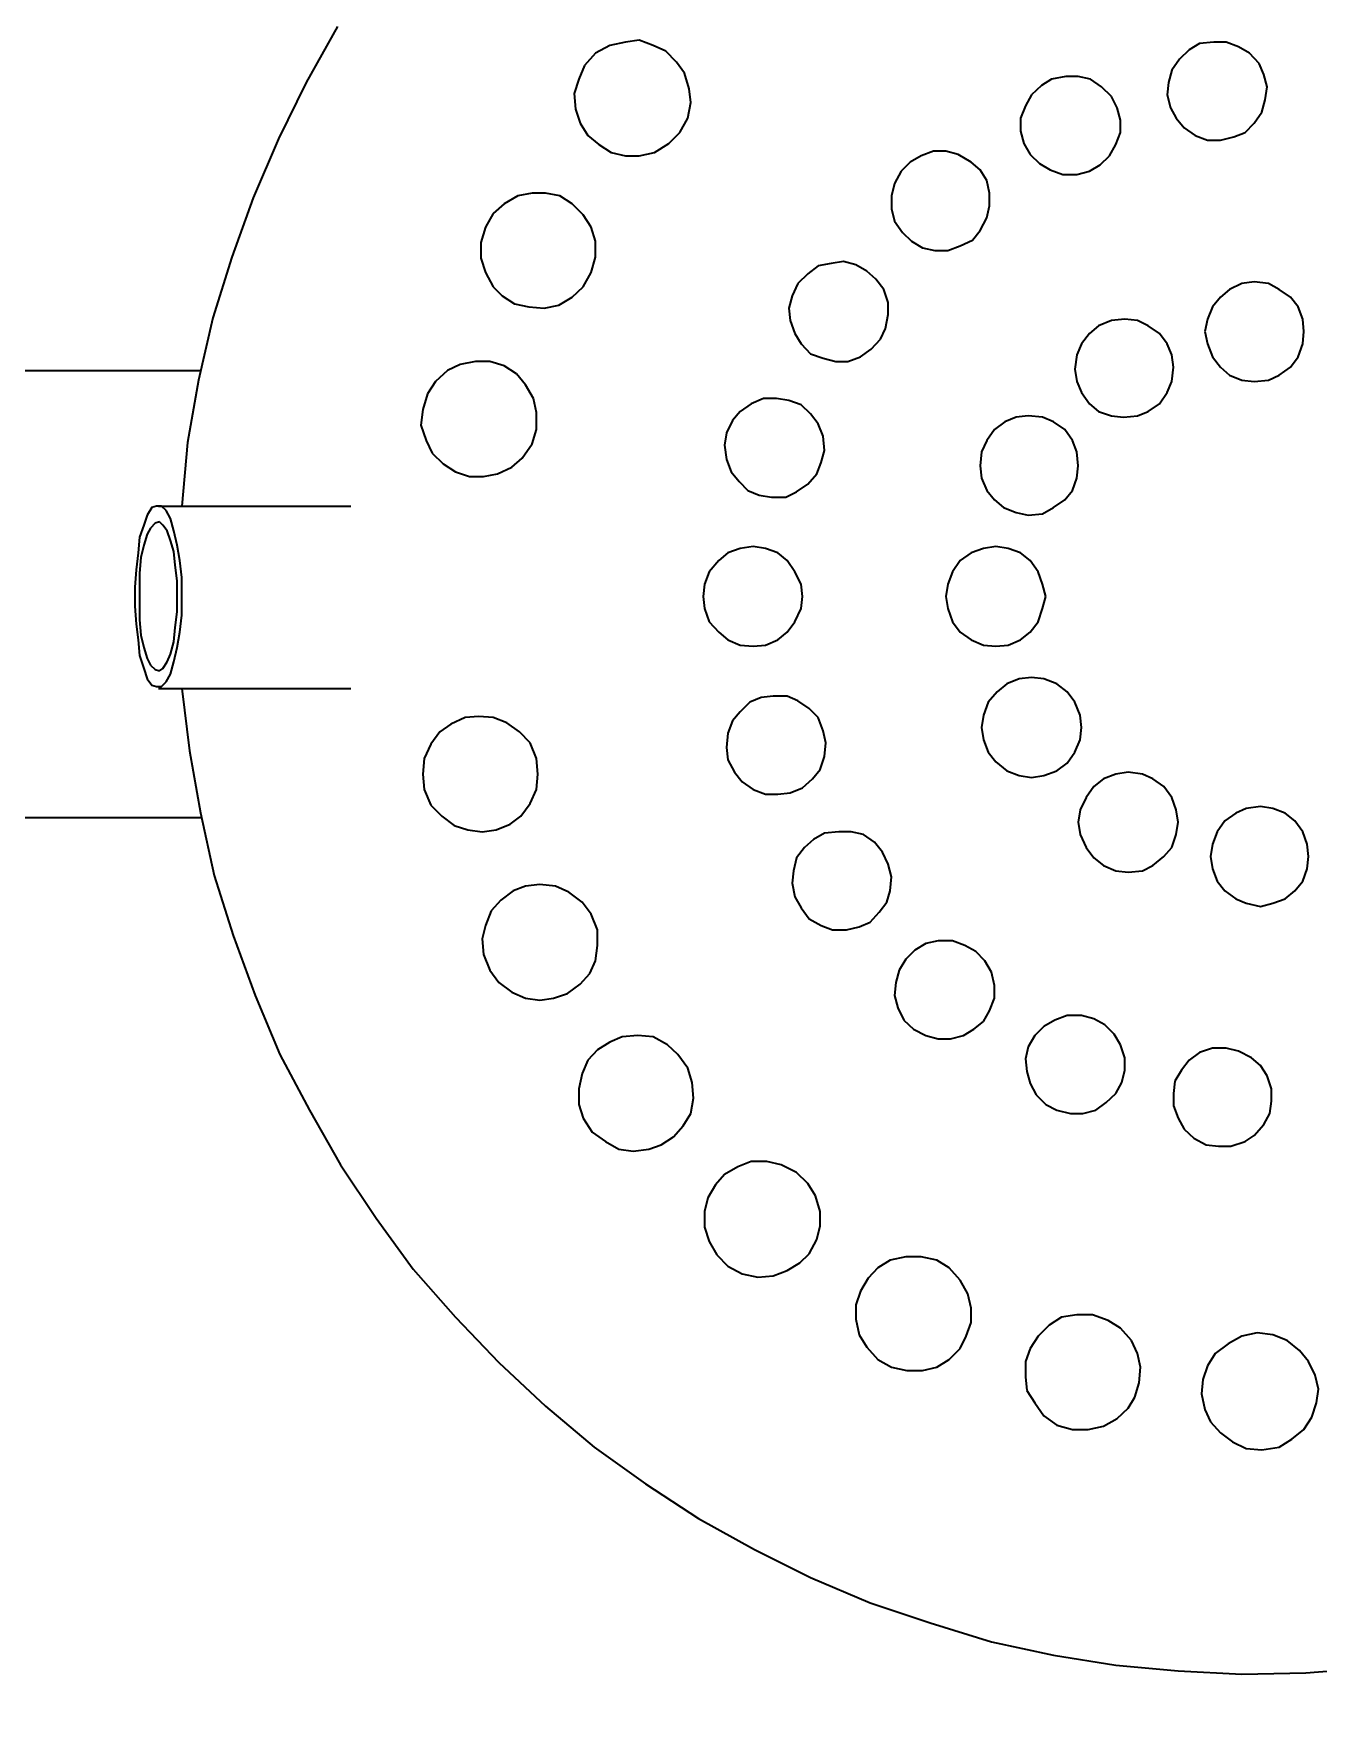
# Model space of a CAD drawing. Extents: x 3377 to 3790, y 1673 to 1846.
# Drawn here: x 3555.2885 to 3555.3605, y 1746.395 to 1746.4896 of the extents above; entities that cross this region are included whole.
import ezdxf

# ---------------------------------------------------------------- set-up
doc = ezdxf.new("R2010")
doc.units = 0
doc.header["$LTSCALE"] = 2
doc.layers.add('. hachura', color=8, linetype='Continuous', lineweight=0)
for name, color, linetype in [('A-PARED', 4, 'Continuous'), ('F-VT-GREIDE', 6, 'Continuous'), ('Layer 1', 7, 'Continuous')]:
    doc.layers.add(name, color=color, linetype=linetype)

# ---------------------------------------------------------------- blocks, each defined once
blk = doc.blocks.new('A$C65ee73db')
at = {"layer": 'Layer 1', "color": 8, "lineweight": 35}
for points in [[(0.00007, 0.37496), (0.00038, 0.3788)], [(0.01477, 0.37484), (0.01551, 0.37531)], [(0.01551, 0.37531), (0.01638, 0.37559)], [(0.01638, 0.37559), (0.0172, 0.37571)], [(0.0172, 0.37571), (0.01806, 0.37551)], [(0.01806, 0.37551), (0.01889, 0.37512)], [(0.01889, 0.37512), (0.01955, 0.37457)], [(0.0479, 0.37477), (0.04864, 0.37504)], [(0.04864, 0.37504), (0.04939, 0.37512)], [(0.04939, 0.37512), (0.05013, 0.37504)], [(0.05013, 0.37504), (0.05088, 0.37477)], [(-0.00001, 0.37108), (0.00007, 0.37496)], [(0.01371, 0.37335), (0.01418, 0.3741)], [(0.01418, 0.3741), (0.01477, 0.37484)], [(0.01955, 0.37457), (0.02014, 0.37382)], [(0.04684, 0.37371), (0.04731, 0.37429)], [(0.04731, 0.37429), (0.0479, 0.37477)], [(0.05088, 0.37477), (0.05155, 0.37429)], [(0.05155, 0.37429), (0.05202, 0.37371)], [(0.07848, 0.37335), (0.07895, 0.37402)], [(0.07895, 0.37402), (0.07958, 0.37449)], [(0.07958, 0.37449), (0.08036, 0.37477)], [(0.08036, 0.37477), (0.08111, 0.37484)], [(0.08111, 0.37484), (0.08185, 0.37477)], [(0.08185, 0.37477), (0.0826, 0.37449)], [(0.0826, 0.37449), (0.08318, 0.37402)], [(0.08318, 0.37402), (0.08365, 0.37335)], [(0.01355, 0.37229), (0.01371, 0.37335)], [(0.02014, 0.37382), (0.02049, 0.37296)], [(0.02049, 0.37296), (0.02061, 0.37202)], [(0.04637, 0.37222), (0.04657, 0.37296)], [(0.04657, 0.37296), (0.04684, 0.37371)], [(0.05202, 0.37371), (0.05229, 0.37296)], [(0.05229, 0.37296), (0.05241, 0.37222)], [(0.07817, 0.37269), (0.07848, 0.37335)], [(0.08365, 0.37335), (0.08401, 0.37269)], [(0.01363, 0.37135), (0.01355, 0.37229)], [(0.02061, 0.37202), (0.02042, 0.37108)], [(0.03253, 0.37182), (0.0332, 0.37241)], [(0.0332, 0.37241), (0.03386, 0.37277)], [(0.03386, 0.37277), (0.03461, 0.37288)], [(0.03461, 0.37288), (0.03535, 0.37288)], [(0.03535, 0.37288), (0.03614, 0.37261)], [(0.03614, 0.37261), (0.03676, 0.37222)], [(0.03676, 0.37222), (0.03723, 0.37167)], [(0.04657, 0.37135), (0.04637, 0.37222)], [(0.05241, 0.37222), (0.05229, 0.37135)], [(0.07809, 0.37182), (0.07817, 0.37269)], [(0.08401, 0.37269), (0.08412, 0.37182)], [(0.09369, 0.37182), (0.09436, 0.37229)], [(0.09436, 0.37229), (0.0951, 0.37249)], [(0.0951, 0.37249), (0.09589, 0.37261)], [(0.09589, 0.37261), (0.09663, 0.37241)], [(0.09663, 0.37241), (0.0973, 0.37214)], [(0.0973, 0.37214), (0.09793, 0.37155)], [(0.00019, 0.36724), (-0.00001, 0.37108)], [(0.01403, 0.37053), (0.01363, 0.37135)], [(0.02042, 0.37108), (0.01995, 0.37026)], [(0.0319, 0.37041), (0.03218, 0.37128)], [(0.03218, 0.37128), (0.03253, 0.37182)], [(0.03723, 0.37167), (0.03763, 0.37088)], [(0.04684, 0.37073), (0.04657, 0.37135)], [(0.05229, 0.37135), (0.05202, 0.37073)], [(0.07817, 0.37108), (0.07809, 0.37182)], [(0.07848, 0.37033), (0.07817, 0.37108)], [(0.08401, 0.37108), (0.08365, 0.37033)], [(0.08412, 0.37182), (0.08401, 0.37108)], [(0.09287, 0.37061), (0.09314, 0.37128)], [(0.09314, 0.37128), (0.09369, 0.37182)], [(0.09793, 0.37155), (0.09832, 0.37088)], [(0.01457, 0.36979), (0.01403, 0.37053)], [(0.01995, 0.37026), (0.01936, 0.36947)], [(0.0319, 0.36967), (0.0319, 0.37041)], [(0.03763, 0.37088), (0.03782, 0.37014)], [(0.03782, 0.37014), (0.03782, 0.36932)], [(0.04731, 0.37006), (0.04684, 0.37073)], [(0.0479, 0.36959), (0.04731, 0.37006)], [(0.05155, 0.37006), (0.05088, 0.36959)], [(0.05202, 0.37073), (0.05155, 0.37006)], [(0.07895, 0.36979), (0.07848, 0.37033)], [(0.08365, 0.37033), (0.08318, 0.36979)], [(0.09267, 0.36979), (0.09287, 0.37061)], [(0.09832, 0.37088), (0.09859, 0.37014)], [(0.09859, 0.37014), (0.09859, 0.36939)], [(0.01524, 0.3692), (0.01457, 0.36979)], [(0.01599, 0.36885), (0.01524, 0.3692)], [(0.01861, 0.369), (0.01779, 0.36873)], [(0.01936, 0.36947), (0.01861, 0.369)], [(0.03198, 0.36892), (0.0319, 0.36967)], [(0.03237, 0.36818), (0.03198, 0.36892)], [(0.03782, 0.36932), (0.03755, 0.36853)], [(0.04864, 0.36932), (0.0479, 0.36959)], [(0.04939, 0.3692), (0.04864, 0.36932)], [(0.05013, 0.36932), (0.04939, 0.3692)], [(0.05088, 0.36959), (0.05013, 0.36932)], [(0.07958, 0.36932), (0.07895, 0.36979)], [(0.08036, 0.369), (0.07958, 0.36932)], [(0.08111, 0.36885), (0.08036, 0.369)], [(0.08185, 0.369), (0.08111, 0.36885)], [(0.0826, 0.36932), (0.08185, 0.369)], [(0.08318, 0.36979), (0.0826, 0.36932)], [(0.09267, 0.369), (0.09267, 0.36979)], [(0.09295, 0.36826), (0.09267, 0.369)], [(0.09859, 0.36939), (0.09851, 0.36853)], [(0.01693, 0.36865), (0.01599, 0.36885)], [(0.01779, 0.36873), (0.01693, 0.36865)], [(0.03292, 0.36759), (0.03237, 0.36818)], [(0.03708, 0.3679), (0.03649, 0.36743)], [(0.03755, 0.36853), (0.03708, 0.3679)], [(0.09342, 0.36759), (0.09295, 0.36826)], [(0.09812, 0.3679), (0.09757, 0.36732)], [(0.09851, 0.36853), (0.09812, 0.3679)], [(0.00054, 0.36347), (0.00019, 0.36724)], [(0.03359, 0.36724), (0.03292, 0.36759)], [(0.03433, 0.36696), (0.03359, 0.36724)], [(0.03508, 0.36696), (0.03433, 0.36696)], [(0.03582, 0.36704), (0.03508, 0.36696)], [(0.03649, 0.36743), (0.03582, 0.36704)], [(0.04939, 0.36638), (0.04994, 0.36685)], [(0.04994, 0.36685), (0.05072, 0.36712)], [(0.05072, 0.36712), (0.05147, 0.36724)], [(0.05147, 0.36724), (0.05221, 0.36712)], [(0.05221, 0.36712), (0.05296, 0.36685)], [(0.05296, 0.36685), (0.05362, 0.36638)], [(0.07742, 0.36657), (0.07809, 0.36685)], [(0.07809, 0.36685), (0.07895, 0.36696)], [(0.07895, 0.36696), (0.0797, 0.36685)], [(0.0797, 0.36685), (0.08036, 0.36657)], [(0.094, 0.36712), (0.09342, 0.36759)], [(0.09463, 0.36677), (0.094, 0.36712)], [(0.09691, 0.36685), (0.09616, 0.36665)], [(0.09757, 0.36732), (0.09691, 0.36685)], [(0.04884, 0.36571), (0.04939, 0.36638)], [(0.05362, 0.36638), (0.05409, 0.36571)], [(0.07628, 0.36543), (0.07675, 0.3661)], [(0.07675, 0.3661), (0.07742, 0.36657)], [(0.08036, 0.36657), (0.08099, 0.3661)], [(0.08099, 0.3661), (0.08146, 0.36543)], [(0.09542, 0.36657), (0.09463, 0.36677)], [(0.09616, 0.36665), (0.09542, 0.36657)], [(0.01673, 0.36461), (0.01759, 0.36489)], [(0.01759, 0.36489), (0.01853, 0.36496)], [(0.01853, 0.36496), (0.01936, 0.36477)], [(0.04845, 0.36422), (0.04853, 0.36508)], [(0.04853, 0.36508), (0.04884, 0.36571)], [(0.05409, 0.36571), (0.05437, 0.36508)], [(0.05437, 0.36508), (0.05449, 0.36422)], [(0.07601, 0.36477), (0.07628, 0.36543)], [(0.08146, 0.36543), (0.08177, 0.36477)], [(0.01544, 0.36355), (0.01606, 0.36422)], [(0.01606, 0.36422), (0.01673, 0.36461)], [(0.01936, 0.36477), (0.02014, 0.36441)], [(0.02014, 0.36441), (0.02089, 0.36375)], [(0.03508, 0.36347), (0.03574, 0.36383)], [(0.03574, 0.36383), (0.03649, 0.36402)], [(0.03649, 0.36402), (0.03723, 0.36402)], [(0.03723, 0.36402), (0.03802, 0.36375)], [(0.04853, 0.36347), (0.04845, 0.36422)], [(0.05449, 0.36422), (0.05437, 0.36347)], [(0.07593, 0.36394), (0.07601, 0.36477)], [(0.07601, 0.3632), (0.07593, 0.36394)], [(0.08177, 0.36477), (0.08185, 0.36402)], [(0.08185, 0.36402), (0.08177, 0.3632)], [(0.00113, 0.35971), (0.00054, 0.36347)], [(0.01497, 0.36273), (0.01544, 0.36355)], [(0.02089, 0.36375), (0.02136, 0.363)], [(0.02136, 0.363), (0.02171, 0.36206)], [(0.03406, 0.36226), (0.03453, 0.36289)], [(0.03453, 0.36289), (0.03508, 0.36347)], [(0.03802, 0.36375), (0.03865, 0.36336)], [(0.03865, 0.36336), (0.03923, 0.36281)], [(0.03923, 0.36281), (0.03959, 0.36214)], [(0.04884, 0.36273), (0.04853, 0.36347)], [(0.05437, 0.36347), (0.05409, 0.36273)], [(0.07628, 0.36242), (0.07601, 0.3632)], [(0.08177, 0.3632), (0.08146, 0.36242)], [(0.09118, 0.36253), (0.09173, 0.36308)], [(0.09173, 0.36308), (0.0924, 0.36347)], [(0.0924, 0.36347), (0.09314, 0.36375)], [(0.09314, 0.36375), (0.09389, 0.36375)], [(0.09389, 0.36375), (0.09463, 0.36355)], [(0.09463, 0.36355), (0.0953, 0.3632)], [(0.0953, 0.3632), (0.09589, 0.36261)], [(0.01477, 0.36179), (0.01497, 0.36273)], [(0.01477, 0.36085), (0.01477, 0.36179)], [(0.02171, 0.36206), (0.02171, 0.36112)], [(0.03386, 0.36147), (0.03406, 0.36226)], [(0.03959, 0.36214), (0.03978, 0.3614)], [(0.04931, 0.36214), (0.04884, 0.36273)], [(0.04994, 0.36167), (0.04931, 0.36214)], [(0.05362, 0.36214), (0.05296, 0.36167)], [(0.05409, 0.36273), (0.05362, 0.36214)], [(0.07675, 0.36187), (0.07628, 0.36242)], [(0.07742, 0.3614), (0.07675, 0.36187)], [(0.08099, 0.36187), (0.08036, 0.3614)], [(0.08146, 0.36242), (0.08099, 0.36187)], [(0.09059, 0.36112), (0.09079, 0.36187)], [(0.09079, 0.36187), (0.09118, 0.36253)], [(0.09589, 0.36261), (0.09636, 0.36194)], [(0.09636, 0.36194), (0.09651, 0.3612)], [(0.01504, 0.35991), (0.01477, 0.36085)], [(0.02171, 0.36112), (0.02155, 0.36018)], [(0.03386, 0.36073), (0.03386, 0.36147)], [(0.03406, 0.35991), (0.03386, 0.36073)], [(0.03978, 0.3614), (0.03978, 0.36053)], [(0.05072, 0.36132), (0.04994, 0.36167)], [(0.05147, 0.3612), (0.05072, 0.36132)], [(0.05221, 0.36132), (0.05147, 0.3612)], [(0.05296, 0.36167), (0.05221, 0.36132)], [(0.05503, 0.36053), (0.0557, 0.361)], [(0.0557, 0.361), (0.05645, 0.36132)], [(0.05645, 0.36132), (0.05719, 0.3614)], [(0.05719, 0.3614), (0.05794, 0.36132)], [(0.05794, 0.36132), (0.05872, 0.361)], [(0.05872, 0.361), (0.05935, 0.36053)], [(0.07095, 0.36038), (0.0715, 0.36085)], [(0.0715, 0.36085), (0.07225, 0.36112)], [(0.07225, 0.36112), (0.07299, 0.3612)], [(0.07299, 0.3612), (0.07385, 0.36112)], [(0.07385, 0.36112), (0.07452, 0.36085)], [(0.07452, 0.36085), (0.07519, 0.36038)], [(0.07809, 0.36112), (0.07742, 0.3614)], [(0.07883, 0.361), (0.07809, 0.36112)], [(0.0797, 0.36112), (0.07883, 0.361)], [(0.08036, 0.3614), (0.0797, 0.36112)], [(0.09059, 0.36026), (0.09059, 0.36112)], [(0.09651, 0.3612), (0.09651, 0.36045)], [(0.00195, 0.35595), (0.00113, 0.35971)], [(0.01559, 0.35912), (0.01504, 0.35991)], [(0.02155, 0.36018), (0.02108, 0.35944)], [(0.03441, 0.35924), (0.03406, 0.35991)], [(0.03951, 0.35979), (0.03912, 0.35912)], [(0.03978, 0.36053), (0.03951, 0.35979)], [(0.05429, 0.35912), (0.05456, 0.35991)], [(0.05456, 0.35991), (0.05503, 0.36053)], [(0.05935, 0.36053), (0.05982, 0.35991)], [(0.05982, 0.35991), (0.06013, 0.35912)], [(0.07009, 0.35904), (0.07048, 0.35971)], [(0.07048, 0.35971), (0.07095, 0.36038)], [(0.07519, 0.36038), (0.07566, 0.35971)], [(0.07566, 0.35971), (0.07593, 0.35904)], [(0.09087, 0.35951), (0.09059, 0.36026)], [(0.09651, 0.36045), (0.09636, 0.35959)], [(0.01638, 0.35857), (0.01559, 0.35912)], [(0.02042, 0.35877), (0.01967, 0.3583)], [(0.02108, 0.35944), (0.02042, 0.35877)], [(0.035, 0.35865), (0.03441, 0.35924)], [(0.03912, 0.35912), (0.03857, 0.35857)], [(0.05417, 0.35838), (0.05429, 0.35912)], [(0.06013, 0.35912), (0.06021, 0.35838)], [(0.06295, 0.3583), (0.06358, 0.35877)], [(0.06358, 0.35877), (0.06437, 0.35904)], [(0.06437, 0.35904), (0.06511, 0.35924)], [(0.06511, 0.35924), (0.06585, 0.35904)], [(0.06585, 0.35904), (0.0666, 0.35877)], [(0.0666, 0.35877), (0.06727, 0.3583)], [(0.07001, 0.35818), (0.07009, 0.35904)], [(0.07593, 0.35904), (0.07601, 0.35818)], [(0.09126, 0.35885), (0.09087, 0.35951)], [(0.09181, 0.3583), (0.09126, 0.35885)], [(0.09597, 0.35897), (0.09542, 0.35838)], [(0.09636, 0.35959), (0.09597, 0.35897)], [(0.01712, 0.3581), (0.01638, 0.35857)], [(0.01795, 0.35802), (0.01712, 0.3581)], [(0.01889, 0.35802), (0.01795, 0.35802)], [(0.01967, 0.3583), (0.01889, 0.35802)], [(0.03567, 0.3583), (0.035, 0.35865)], [(0.03641, 0.3581), (0.03567, 0.3583)], [(0.03716, 0.35802), (0.03641, 0.3581)], [(0.0379, 0.35818), (0.03716, 0.35802)], [(0.03857, 0.35857), (0.0379, 0.35818)], [(0.05429, 0.35763), (0.05417, 0.35838)], [(0.06021, 0.35838), (0.06013, 0.35763)], [(0.06217, 0.35697), (0.06248, 0.35771)], [(0.06248, 0.35771), (0.06295, 0.3583)], [(0.06727, 0.3583), (0.06774, 0.35771)], [(0.06774, 0.35771), (0.06801, 0.35697)], [(0.07017, 0.35744), (0.07001, 0.35818)], [(0.07601, 0.35818), (0.07593, 0.35744)], [(0.09248, 0.35791), (0.09181, 0.3583)], [(0.09322, 0.35771), (0.09248, 0.35791)], [(0.094, 0.35771), (0.09322, 0.35771)], [(0.09475, 0.35802), (0.094, 0.35771)], [(0.09542, 0.35838), (0.09475, 0.35802)], [(0.05456, 0.35689), (0.05429, 0.35763)], [(0.05511, 0.35622), (0.05456, 0.35689)], [(0.05982, 0.35689), (0.05935, 0.3563)], [(0.06013, 0.35763), (0.05982, 0.35689)], [(0.06209, 0.35622), (0.06217, 0.35697)], [(0.06801, 0.35697), (0.06813, 0.35622)], [(0.07048, 0.35669), (0.07017, 0.35744)], [(0.07095, 0.35614), (0.07048, 0.35669)], [(0.07566, 0.35677), (0.07519, 0.35614)], [(0.07593, 0.35744), (0.07566, 0.35677)], [(0.00309, 0.35226), (0.00195, 0.35595)], [(0.03943, 0.35548), (0.04006, 0.35583)], [(0.04006, 0.35583), (0.04084, 0.35614)], [(0.04084, 0.35614), (0.04159, 0.35614)], [(0.04159, 0.35614), (0.04241, 0.35595)], [(0.04241, 0.35595), (0.04308, 0.35555)], [(0.0557, 0.35575), (0.05511, 0.35622)], [(0.05645, 0.35548), (0.0557, 0.35575)], [(0.05872, 0.35575), (0.05794, 0.35548)], [(0.05935, 0.3563), (0.05872, 0.35575)], [(0.06217, 0.35548), (0.06209, 0.35622)], [(0.06813, 0.35622), (0.06801, 0.35548)], [(0.0715, 0.35567), (0.07095, 0.35614)], [(0.07225, 0.35536), (0.0715, 0.35567)], [(0.07452, 0.35567), (0.07385, 0.35536)], [(0.07519, 0.35614), (0.07452, 0.35567)], [(0.08722, 0.35528), (0.08797, 0.35567)], [(0.08797, 0.35567), (0.08871, 0.35583)], [(0.08871, 0.35583), (0.08946, 0.35583)], [(0.08946, 0.35583), (0.09024, 0.35567)], [(0.09024, 0.35567), (0.09087, 0.35528)], [(0.02042, 0.35442), (0.02124, 0.35473)], [(0.02124, 0.35473), (0.0221, 0.35473)], [(0.0221, 0.35473), (0.02296, 0.35453)], [(0.03857, 0.35426), (0.03896, 0.35489)], [(0.03896, 0.35489), (0.03943, 0.35548)], [(0.04308, 0.35555), (0.04366, 0.35501)], [(0.04366, 0.35501), (0.04402, 0.35434)], [(0.05719, 0.35536), (0.05645, 0.35548)], [(0.05794, 0.35548), (0.05719, 0.35536)], [(0.06248, 0.35473), (0.06217, 0.35548)], [(0.06295, 0.35406), (0.06248, 0.35473)], [(0.06774, 0.35473), (0.06727, 0.35406)], [(0.06801, 0.35548), (0.06774, 0.35473)], [(0.07299, 0.35528), (0.07225, 0.35536)], [(0.07385, 0.35536), (0.07299, 0.35528)], [(0.08628, 0.35406), (0.08663, 0.35481)], [(0.08663, 0.35481), (0.08722, 0.35528)], [(0.09087, 0.35528), (0.09134, 0.35473)], [(0.09134, 0.35473), (0.09181, 0.35395)], [(0.019, 0.3534), (0.01967, 0.35406)], [(0.01967, 0.35406), (0.02042, 0.35442)], [(0.02296, 0.35453), (0.02379, 0.35406)], [(0.02379, 0.35406), (0.02453, 0.3534)], [(0.03837, 0.35348), (0.03857, 0.35426)], [(0.04402, 0.35434), (0.04429, 0.35359)], [(0.04429, 0.35359), (0.04429, 0.35273)], [(0.06358, 0.35359), (0.06295, 0.35406)], [(0.06437, 0.35332), (0.06358, 0.35359)], [(0.0666, 0.35359), (0.06585, 0.35332)], [(0.06727, 0.35406), (0.0666, 0.35359)], [(0.08601, 0.35332), (0.08628, 0.35406)], [(0.09181, 0.35395), (0.09201, 0.3532)], [(0.01834, 0.35179), (0.01853, 0.35265)], [(0.01853, 0.35265), (0.019, 0.3534)], [(0.02453, 0.3534), (0.025, 0.35265)], [(0.025, 0.35265), (0.0252, 0.35171)], [(0.03837, 0.35273), (0.03837, 0.35348)], [(0.03857, 0.35199), (0.03837, 0.35273)], [(0.04429, 0.35273), (0.04414, 0.35199)], [(0.06511, 0.3532), (0.06437, 0.35332)], [(0.06585, 0.35332), (0.06511, 0.3532)], [(0.08601, 0.35254), (0.08601, 0.35332)], [(0.09201, 0.3532), (0.09201, 0.35246)], [(0.0043, 0.34862), (0.00309, 0.35226)], [(0.01834, 0.35085), (0.01834, 0.35179)], [(0.0252, 0.35171), (0.0252, 0.35077)], [(0.03896, 0.35124), (0.03857, 0.35199)], [(0.04414, 0.35199), (0.04374, 0.35132)], [(0.08616, 0.35179), (0.08601, 0.35254)], [(0.08656, 0.35112), (0.08616, 0.35179)], [(0.09173, 0.35171), (0.09134, 0.35105)], [(0.09201, 0.35246), (0.09173, 0.35171)], [(0.01853, 0.34991), (0.01834, 0.35085)], [(0.0252, 0.35077), (0.025, 0.34983)], [(0.03951, 0.35065), (0.03896, 0.35124)], [(0.04025, 0.3503), (0.03951, 0.35065)], [(0.04319, 0.35077), (0.04253, 0.35038)], [(0.04374, 0.35132), (0.04319, 0.35077)], [(0.0871, 0.35058), (0.08656, 0.35112)], [(0.08777, 0.3501), (0.0871, 0.35058)], [(0.09134, 0.35105), (0.09079, 0.3505)], [(0.019, 0.34909), (0.01853, 0.34991)], [(0.025, 0.34983), (0.02453, 0.34909)], [(0.041, 0.3501), (0.04025, 0.3503)], [(0.04178, 0.35018), (0.041, 0.3501)], [(0.04253, 0.35038), (0.04178, 0.35018)], [(0.04602, 0.34916), (0.04664, 0.34963)], [(0.04664, 0.34963), (0.04731, 0.34983)], [(0.04731, 0.34983), (0.04817, 0.34991)], [(0.04817, 0.34991), (0.04892, 0.34971)], [(0.04892, 0.34971), (0.04966, 0.34936)], [(0.08064, 0.34924), (0.0813, 0.34956)], [(0.0813, 0.34956), (0.08213, 0.34971)], [(0.08213, 0.34971), (0.08287, 0.34971)], [(0.08287, 0.34971), (0.08365, 0.34944)], [(0.08852, 0.34991), (0.08777, 0.3501)], [(0.0893, 0.34991), (0.08852, 0.34991)], [(0.09005, 0.3501), (0.0893, 0.34991)], [(0.09079, 0.3505), (0.09005, 0.3501)], [(0.00583, 0.34501), (0.0043, 0.34862)], [(0.01975, 0.34842), (0.019, 0.34909)], [(0.02391, 0.3485), (0.02312, 0.34803)], [(0.02453, 0.34909), (0.02391, 0.3485)], [(0.04515, 0.34795), (0.04543, 0.34862)], [(0.04543, 0.34862), (0.04602, 0.34916)], [(0.04966, 0.34936), (0.05025, 0.34889)], [(0.05025, 0.34889), (0.05072, 0.34822)], [(0.07958, 0.34803), (0.08005, 0.34869)], [(0.08005, 0.34869), (0.08064, 0.34924)], [(0.08365, 0.34944), (0.08428, 0.34897)], [(0.08428, 0.34897), (0.08475, 0.34842)], [(0.02049, 0.34795), (0.01975, 0.34842)], [(0.02144, 0.34775), (0.02049, 0.34795)], [(0.0223, 0.34775), (0.02144, 0.34775)], [(0.02312, 0.34803), (0.0223, 0.34775)], [(0.04496, 0.3472), (0.04515, 0.34795)], [(0.05072, 0.34822), (0.05088, 0.34748)], [(0.05088, 0.34748), (0.05088, 0.34673)], [(0.0793, 0.34728), (0.07958, 0.34803)], [(0.08475, 0.34842), (0.08514, 0.34775)], [(0.08514, 0.34775), (0.08534, 0.34701)], [(0.04496, 0.34634), (0.04496, 0.3472)], [(0.05088, 0.34673), (0.0508, 0.34587)], [(0.0793, 0.34654), (0.0793, 0.34728)], [(0.0795, 0.34579), (0.0793, 0.34654)], [(0.08534, 0.34701), (0.08522, 0.34626)], [(0.02626, 0.3454), (0.02708, 0.3456)], [(0.02708, 0.3456), (0.02794, 0.3456)], [(0.02794, 0.3456), (0.02888, 0.34532)], [(0.04523, 0.34567), (0.04496, 0.34634)], [(0.04562, 0.34493), (0.04523, 0.34567)], [(0.0508, 0.34587), (0.05041, 0.3452)], [(0.05409, 0.34513), (0.05464, 0.3456)], [(0.05464, 0.3456), (0.05543, 0.34587)], [(0.05543, 0.34587), (0.05625, 0.34595)], [(0.05625, 0.34595), (0.05699, 0.34579)], [(0.05699, 0.34579), (0.05778, 0.34548)], [(0.05778, 0.34548), (0.05833, 0.34493)], [(0.07252, 0.3454), (0.07319, 0.34567)], [(0.07319, 0.34567), (0.07393, 0.34587)], [(0.07393, 0.34587), (0.07479, 0.34579)], [(0.07479, 0.34579), (0.07554, 0.34548)], [(0.07554, 0.34548), (0.07613, 0.34501)], [(0.07977, 0.34501), (0.0795, 0.34579)], [(0.08507, 0.34548), (0.0846, 0.34485)], [(0.08522, 0.34626), (0.08507, 0.34548)], [(0.00752, 0.34164), (0.00583, 0.34501)], [(0.02485, 0.34438), (0.02539, 0.34493)], [(0.02539, 0.34493), (0.02626, 0.3454)], [(0.02888, 0.34532), (0.02963, 0.34485)], [(0.02963, 0.34485), (0.0303, 0.34418)], [(0.04629, 0.34446), (0.04562, 0.34493)], [(0.04696, 0.34407), (0.04629, 0.34446)], [(0.04994, 0.34465), (0.04931, 0.34418)], [(0.05041, 0.3452), (0.04994, 0.34465)], [(0.05323, 0.34379), (0.05354, 0.34454)], [(0.05354, 0.34454), (0.05409, 0.34513)], [(0.05833, 0.34493), (0.0588, 0.34426)], [(0.06358, 0.34407), (0.06437, 0.34446)], [(0.06437, 0.34446), (0.06511, 0.34454)], [(0.06511, 0.34454), (0.06585, 0.34446)], [(0.06585, 0.34446), (0.0666, 0.34407)], [(0.07142, 0.34418), (0.07189, 0.34485)], [(0.07189, 0.34485), (0.07252, 0.3454)], [(0.07613, 0.34501), (0.07668, 0.34446)], [(0.07668, 0.34446), (0.07695, 0.34371)], [(0.08036, 0.34446), (0.07977, 0.34501)], [(0.08099, 0.34407), (0.08036, 0.34446)], [(0.0846, 0.34485), (0.08401, 0.34426)], [(0.02406, 0.34277), (0.02438, 0.3436)], [(0.02438, 0.3436), (0.02485, 0.34438)], [(0.0303, 0.34418), (0.03077, 0.34324)], [(0.04778, 0.34391), (0.04696, 0.34407)], [(0.04853, 0.34399), (0.04778, 0.34391)], [(0.04931, 0.34418), (0.04853, 0.34399)], [(0.05315, 0.34305), (0.05323, 0.34379)], [(0.0588, 0.34426), (0.05907, 0.3436)], [(0.05907, 0.3436), (0.05907, 0.34277)], [(0.06248, 0.34305), (0.06295, 0.3436)], [(0.06295, 0.3436), (0.06358, 0.34407)], [(0.0666, 0.34407), (0.06727, 0.3436)], [(0.06727, 0.3436), (0.06774, 0.34305)], [(0.07111, 0.34352), (0.07142, 0.34418)], [(0.07111, 0.34266), (0.07111, 0.34352)], [(0.07695, 0.34371), (0.07707, 0.34297)], [(0.08177, 0.34379), (0.08099, 0.34407)], [(0.08252, 0.34371), (0.08177, 0.34379)], [(0.08326, 0.34391), (0.08252, 0.34371)], [(0.08401, 0.34426), (0.08326, 0.34391)], [(0.02398, 0.34183), (0.02406, 0.34277)], [(0.03077, 0.34324), (0.03096, 0.34238)], [(0.03096, 0.34238), (0.03096, 0.34144)], [(0.05315, 0.3423), (0.05315, 0.34305)], [(0.05907, 0.34277), (0.05899, 0.34203)], [(0.06217, 0.3423), (0.06248, 0.34305)], [(0.06774, 0.34305), (0.06801, 0.3423)], [(0.07123, 0.34191), (0.07111, 0.34266)], [(0.07707, 0.34297), (0.07707, 0.34218)], [(0.0094, 0.33826), (0.00752, 0.34164)], [(0.02418, 0.34089), (0.02398, 0.34183)], [(0.03096, 0.34144), (0.03065, 0.34062)], [(0.05343, 0.34156), (0.05315, 0.3423)], [(0.0539, 0.34089), (0.05343, 0.34156)], [(0.05872, 0.34136), (0.05813, 0.34077)], [(0.05899, 0.34203), (0.05872, 0.34136)], [(0.06209, 0.34156), (0.06217, 0.3423)], [(0.06217, 0.34077), (0.06209, 0.34156)], [(0.06801, 0.3423), (0.06813, 0.34156)], [(0.06813, 0.34156), (0.06801, 0.34077)], [(0.0715, 0.34124), (0.07123, 0.34191)], [(0.07675, 0.34144), (0.07628, 0.34077)], [(0.07707, 0.34218), (0.07675, 0.34144)], [(0.02465, 0.34003), (0.02418, 0.34089)], [(0.03065, 0.34062), (0.03018, 0.33983)], [(0.05449, 0.34042), (0.0539, 0.34089)], [(0.05523, 0.34003), (0.05449, 0.34042)], [(0.05813, 0.34077), (0.05758, 0.3403)], [(0.06248, 0.34003), (0.06217, 0.34077)], [(0.06801, 0.34077), (0.06774, 0.34003)], [(0.07205, 0.3407), (0.0715, 0.34124)], [(0.07264, 0.34022), (0.07205, 0.3407)], [(0.07628, 0.34077), (0.07573, 0.3403)], [(0.02532, 0.33936), (0.02465, 0.34003)], [(0.02614, 0.33889), (0.02532, 0.33936)], [(0.03018, 0.33983), (0.02955, 0.33928)], [(0.05597, 0.33995), (0.05523, 0.34003)], [(0.05684, 0.34003), (0.05597, 0.33995)], [(0.05758, 0.3403), (0.05684, 0.34003)], [(0.06295, 0.33948), (0.06248, 0.34003)], [(0.06358, 0.33889), (0.06295, 0.33948)], [(0.06727, 0.33948), (0.0666, 0.33889)], [(0.06774, 0.34003), (0.06727, 0.33948)], [(0.07338, 0.33995), (0.07264, 0.34022)], [(0.07425, 0.33983), (0.07338, 0.33995)], [(0.07499, 0.33995), (0.07425, 0.33983)], [(0.07573, 0.3403), (0.07499, 0.33995)], [(0.027, 0.33862), (0.02614, 0.33889)], [(0.02794, 0.33862), (0.027, 0.33862)], [(0.02877, 0.33881), (0.02794, 0.33862)], [(0.02955, 0.33928), (0.02877, 0.33881)], [(0.06437, 0.33862), (0.06358, 0.33889)], [(0.06511, 0.33854), (0.06437, 0.33862)], [(0.06585, 0.33862), (0.06511, 0.33854)], [(0.0666, 0.33889), (0.06585, 0.33862)], [(0.01148, 0.33505), (0.0094, 0.33826)], [(0.03245, 0.33674), (0.03312, 0.33732)], [(0.03312, 0.33732), (0.03386, 0.33779)], [(0.03386, 0.33779), (0.0348, 0.33795)], [(0.0348, 0.33795), (0.03574, 0.33787)], [(0.03574, 0.33787), (0.03661, 0.3376)], [(0.03661, 0.3376), (0.03743, 0.33701)], [(0.09314, 0.33713), (0.094, 0.3376)], [(0.094, 0.3376), (0.09495, 0.33779)], [(0.09495, 0.33779), (0.09577, 0.33768)], [(0.09577, 0.33768), (0.09671, 0.3374)], [(0.09671, 0.3374), (0.09738, 0.33693)], [(0.03198, 0.33599), (0.03245, 0.33674)], [(0.03743, 0.33701), (0.03802, 0.33638)], [(0.03802, 0.33638), (0.03849, 0.33552)], [(0.09193, 0.3356), (0.09248, 0.33646)], [(0.09248, 0.33646), (0.09314, 0.33713)], [(0.09738, 0.33693), (0.09804, 0.33627)], [(0.09804, 0.33627), (0.0984, 0.33552)], [(0.03171, 0.33525), (0.03198, 0.33599)], [(0.03849, 0.33552), (0.03857, 0.33458)], [(0.09173, 0.33466), (0.09193, 0.3356)], [(0.0984, 0.33552), (0.09871, 0.33466)], [(0.01371, 0.33195), (0.01148, 0.33505)], [(0.03159, 0.3343), (0.03171, 0.33525)], [(0.03171, 0.33344), (0.03159, 0.3343)], [(0.03857, 0.33458), (0.03849, 0.33364)], [(0.09173, 0.33383), (0.09173, 0.33466)], [(0.09871, 0.33466), (0.09859, 0.33383)], [(0.03218, 0.33262), (0.03171, 0.33344)], [(0.03849, 0.33364), (0.03818, 0.33289)], [(0.09193, 0.33297), (0.09173, 0.33383)], [(0.09859, 0.33383), (0.0984, 0.33289)], [(0.03273, 0.33183), (0.03218, 0.33262)], [(0.03818, 0.33289), (0.03771, 0.33215)], [(0.0924, 0.33223), (0.09193, 0.33297)], [(0.09295, 0.33156), (0.0924, 0.33223)], [(0.0984, 0.33289), (0.09793, 0.33203)], [(0.01618, 0.32901), (0.01371, 0.33195)], [(0.03359, 0.33129), (0.03273, 0.33183)], [(0.03441, 0.33101), (0.03359, 0.33129)], [(0.03629, 0.33121), (0.03535, 0.33101)], [(0.03708, 0.33156), (0.03629, 0.33121)], [(0.03771, 0.33215), (0.03708, 0.33156)], [(0.04167, 0.33109), (0.04233, 0.33168)], [(0.04233, 0.33168), (0.04308, 0.33203)], [(0.04308, 0.33203), (0.04402, 0.33215)], [(0.04402, 0.33215), (0.04496, 0.33215)], [(0.04496, 0.33215), (0.0459, 0.33176)], [(0.0459, 0.33176), (0.04664, 0.33121)], [(0.04664, 0.33121), (0.04723, 0.33042)], [(0.08318, 0.33062), (0.08381, 0.33129)], [(0.08381, 0.33129), (0.08467, 0.33176)], [(0.08467, 0.33176), (0.08561, 0.33203)], [(0.08561, 0.33203), (0.08656, 0.33203)], [(0.08656, 0.33203), (0.08742, 0.33176)], [(0.08742, 0.33176), (0.08816, 0.33129)], [(0.08816, 0.33129), (0.08883, 0.33062)], [(0.09369, 0.33109), (0.09295, 0.33156)], [(0.09718, 0.33136), (0.09636, 0.33101)], [(0.09793, 0.33203), (0.09718, 0.33136)], [(0.03535, 0.33101), (0.03441, 0.33101)], [(0.04084, 0.32948), (0.04112, 0.33034)], [(0.04112, 0.33034), (0.04167, 0.33109)], [(0.04723, 0.33042), (0.04759, 0.3296)], [(0.08271, 0.3298), (0.08318, 0.33062)], [(0.08883, 0.33062), (0.0893, 0.32987)], [(0.09455, 0.33082), (0.09369, 0.33109)], [(0.09549, 0.33074), (0.09455, 0.33082)], [(0.09636, 0.33101), (0.09549, 0.33074)], [(0.04072, 0.32866), (0.04084, 0.32948)], [(0.04759, 0.3296), (0.0477, 0.32866)], [(0.08252, 0.32893), (0.08271, 0.3298)], [(0.0893, 0.32987), (0.08946, 0.32901)], [(0.01881, 0.32619), (0.01618, 0.32901)], [(0.04084, 0.3278), (0.04072, 0.32866)], [(0.0477, 0.32866), (0.04759, 0.3278)], [(0.0526, 0.32807), (0.05343, 0.32846)], [(0.05343, 0.32846), (0.05437, 0.32854)], [(0.05437, 0.32854), (0.05531, 0.32846)], [(0.05531, 0.32846), (0.05625, 0.32807)], [(0.07346, 0.3276), (0.07432, 0.32819)], [(0.07432, 0.32819), (0.07519, 0.32846)], [(0.07519, 0.32846), (0.07621, 0.32846)], [(0.07621, 0.32846), (0.07707, 0.32827)], [(0.07707, 0.32827), (0.07789, 0.3278)], [(0.0826, 0.32799), (0.08252, 0.32893)], [(0.08946, 0.32819), (0.0893, 0.32733)], [(0.08946, 0.32901), (0.08946, 0.32819)], [(0.04119, 0.32697), (0.04084, 0.3278)], [(0.04759, 0.3278), (0.04731, 0.32705)], [(0.05135, 0.32686), (0.05182, 0.32752)], [(0.05182, 0.32752), (0.0526, 0.32807)], [(0.05625, 0.32807), (0.05692, 0.32744)], [(0.05692, 0.32744), (0.05746, 0.32666)], [(0.07291, 0.32697), (0.07346, 0.3276)], [(0.07789, 0.3278), (0.07856, 0.32725)], [(0.07856, 0.32725), (0.07903, 0.3265)], [(0.08279, 0.32713), (0.0826, 0.32799)], [(0.08326, 0.32639), (0.08279, 0.32713)], [(0.0893, 0.32733), (0.08883, 0.3265)], [(0.02155, 0.32356), (0.01881, 0.32619)], [(0.04178, 0.32619), (0.04119, 0.32697)], [(0.04253, 0.32564), (0.04178, 0.32619)], [(0.04676, 0.32631), (0.0461, 0.32572)], [(0.04731, 0.32705), (0.04676, 0.32631)], [(0.051, 0.32603), (0.05135, 0.32686)], [(0.05746, 0.32666), (0.05778, 0.32584)], [(0.07236, 0.32525), (0.07252, 0.32611)], [(0.07252, 0.32611), (0.07291, 0.32697)], [(0.07903, 0.3265), (0.0793, 0.32564)], [(0.08381, 0.32584), (0.08326, 0.32639)], [(0.08883, 0.3265), (0.08824, 0.32584)], [(0.04347, 0.32525), (0.04253, 0.32564)], [(0.04441, 0.32517), (0.04347, 0.32525)], [(0.04523, 0.32537), (0.04441, 0.32517)], [(0.0461, 0.32572), (0.04523, 0.32537)], [(0.05088, 0.32517), (0.051, 0.32603)], [(0.051, 0.32431), (0.05088, 0.32517)], [(0.05778, 0.32584), (0.05786, 0.32497)], [(0.07236, 0.32442), (0.07236, 0.32525)], [(0.0793, 0.32564), (0.0793, 0.32478)], [(0.08467, 0.32537), (0.08381, 0.32584)], [(0.08554, 0.32509), (0.08467, 0.32537)], [(0.08648, 0.32509), (0.08554, 0.32509)], [(0.08742, 0.32537), (0.08648, 0.32509)], [(0.08824, 0.32584), (0.08742, 0.32537)], [(0.05127, 0.32348), (0.051, 0.32431)], [(0.05778, 0.32415), (0.05739, 0.32329)], [(0.05786, 0.32497), (0.05778, 0.32415)], [(0.07264, 0.32356), (0.07236, 0.32442)], [(0.0793, 0.32478), (0.07911, 0.32384)], [(0.02445, 0.32101), (0.02155, 0.32356)], [(0.05182, 0.32274), (0.05127, 0.32348)], [(0.05739, 0.32329), (0.05692, 0.32262)], [(0.07311, 0.32282), (0.07264, 0.32356)], [(0.07875, 0.32309), (0.07809, 0.32235)], [(0.07911, 0.32384), (0.07875, 0.32309)], [(0.05249, 0.32207), (0.05182, 0.32274)], [(0.05343, 0.32168), (0.05249, 0.32207)], [(0.05617, 0.32207), (0.05531, 0.32168)], [(0.05692, 0.32262), (0.05617, 0.32207)], [(0.07377, 0.32215), (0.07311, 0.32282)], [(0.07452, 0.3218), (0.07377, 0.32215)], [(0.07809, 0.32235), (0.07734, 0.32188)], [(0.02755, 0.31878), (0.02445, 0.32101)], [(0.05437, 0.3216), (0.05343, 0.32168)], [(0.05531, 0.32168), (0.05437, 0.3216)], [(0.07546, 0.32148), (0.07452, 0.3218)], [(0.0764, 0.3216), (0.07546, 0.32148)], [(0.07734, 0.32188), (0.0764, 0.3216)], [(0.03077, 0.31662), (0.02755, 0.31878)], [(0.05954, 0.30561), (0.05954, 0.31725)], [(0.07056, 0.30561), (0.07056, 0.31725)], [(0.03406, 0.31474), (0.03077, 0.31662)], [(0.09953, 0.31643), (0.09616, 0.31454)], [(0.03743, 0.31294), (0.03406, 0.31474)], [(0.09616, 0.31454), (0.09275, 0.31286)], [(0.041, 0.31145), (0.03743, 0.31294)], [(0.09275, 0.31286), (0.08918, 0.31133)], [(0.04461, 0.31012), (0.041, 0.31145)], [(0.08918, 0.31133), (0.08561, 0.31004)], [(0.04825, 0.30898), (0.04461, 0.31012)], [(0.08561, 0.31004), (0.08193, 0.3089)], [(0.05202, 0.30815), (0.04825, 0.30898)], [(0.08193, 0.3089), (0.07817, 0.30804)], [(0.05174, 0.29357), (0.05174, 0.30815)], [(0.05578, 0.30749), (0.05202, 0.30815)], [(0.07817, 0.30804), (0.0744, 0.30737)], [(0.07875, 0.29357), (0.07875, 0.30815)], [(0.05954, 0.30702), (0.05578, 0.30749)], [(0.06115, 0.30655), (0.06201, 0.30674)], [(0.06201, 0.30674), (0.06295, 0.3069)], [(0.06295, 0.3069), (0.06397, 0.30702)], [(0.06323, 0.30663), (0.06417, 0.30674)], [(0.06397, 0.30702), (0.06511, 0.30702)], [(0.06417, 0.30674), (0.06511, 0.30674)], [(0.06511, 0.30702), (0.06625, 0.30702)], [(0.06511, 0.30674), (0.06605, 0.30674)], [(0.06605, 0.30674), (0.06699, 0.30663)], [(0.06625, 0.30702), (0.06727, 0.3069)], [(0.06727, 0.3069), (0.06821, 0.30674)], [(0.06821, 0.30674), (0.06907, 0.30655)], [(0.0744, 0.30737), (0.07056, 0.30702)], [(0.05966, 0.3058), (0.05994, 0.30608)], [(0.05966, 0.30549), (0.05966, 0.3058)], [(0.05994, 0.30608), (0.06041, 0.30635)], [(0.06041, 0.30635), (0.06115, 0.30655)], [(0.0606, 0.30568), (0.06076, 0.30588)], [(0.06076, 0.30588), (0.06115, 0.30615)], [(0.06115, 0.30615), (0.06162, 0.30635)], [(0.06162, 0.30635), (0.06237, 0.30655)], [(0.06237, 0.30655), (0.06323, 0.30663)], [(0.06699, 0.30663), (0.06782, 0.30655)], [(0.06782, 0.30655), (0.06848, 0.30635)], [(0.06848, 0.30635), (0.06907, 0.30615)], [(0.06907, 0.30655), (0.06982, 0.30635)], [(0.06907, 0.30615), (0.06942, 0.30588)], [(0.06942, 0.30588), (0.06962, 0.30568)], [(0.06982, 0.30635), (0.07029, 0.30608)], [(0.07029, 0.30608), (0.07056, 0.3058)], [(0.07056, 0.3058), (0.07056, 0.30549)], [(0.05974, 0.30521), (0.05966, 0.30549)], [(0.06013, 0.30494), (0.05974, 0.30521)], [(0.06076, 0.30474), (0.06013, 0.30494)], [(0.06068, 0.30541), (0.0606, 0.30568)], [(0.06095, 0.30514), (0.06068, 0.30541)], [(0.06154, 0.30447), (0.06076, 0.30474)], [(0.06135, 0.30494), (0.06095, 0.30514)], [(0.06201, 0.30474), (0.06135, 0.30494)], [(0.06276, 0.30455), (0.06201, 0.30474)], [(0.06821, 0.30474), (0.06746, 0.30455)], [(0.06887, 0.30494), (0.06821, 0.30474)], [(0.06942, 0.30474), (0.06868, 0.30447)], [(0.06923, 0.30514), (0.06887, 0.30494)], [(0.06954, 0.30541), (0.06923, 0.30514)], [(0.07001, 0.30494), (0.06942, 0.30474)], [(0.06962, 0.30568), (0.06954, 0.30541)], [(0.07048, 0.30521), (0.07001, 0.30494)], [(0.07056, 0.30549), (0.07048, 0.30521)], [(0.06248, 0.30439), (0.06154, 0.30447)], [(0.06342, 0.30427), (0.06248, 0.30439)], [(0.0637, 0.30447), (0.06276, 0.30455)], [(0.06452, 0.30419), (0.06342, 0.30427)], [(0.06464, 0.30447), (0.0637, 0.30447)], [(0.06566, 0.30419), (0.06452, 0.30419)], [(0.06558, 0.30447), (0.06464, 0.30447)], [(0.06652, 0.30447), (0.06558, 0.30447)], [(0.06672, 0.30427), (0.06566, 0.30419)], [(0.06746, 0.30455), (0.06652, 0.30447)], [(0.06774, 0.30439), (0.06672, 0.30427)], [(0.06868, 0.30447), (0.06774, 0.30439)]]:
    blk.add_lwpolyline(points, dxfattribs=at)
blk = doc.blocks.new('A$Cf38367bd')
at = {"layer": '. hachura', "ltscale": 10}
h = blk.add_hatch(dxfattribs=at)
h.set_pattern_fill('_USER', color=256, scale=0.57, style=0, double=1, pattern_type=0)
h.set_pattern_definition([(360, (3.3001, 8.85), (2e-16, 0.57), []), (90, (3.3001, 8.85), (-0.57, 1e-16), [])])
h.paths.add_polyline_path([(0.15022, 8.84998), (0.15022, 5.34998), (3.30009, 5.34998), (3.30009, 8.84998)])
at = {"layer": 'A-PARED', "xscale": -1, "rotation": 270}
blk.add_blockref('A$C65ee73db', (0.15016, 8.23467), dxfattribs=at)

msp = doc.modelspace()

# ---------------------------------------------------------------- block references
at = {"layer": 'F-VT-GREIDE', "xscale": 0.9279707071416609, "yscale": 0.9279707071416609, "zscale": 0.9279707071416609, "rotation": 359.9998069263055}
msp.add_blockref('A$Cf38367bd', (3554.87252, 1738.756096), dxfattribs=at)

doc.saveas('drawing.dxf')
